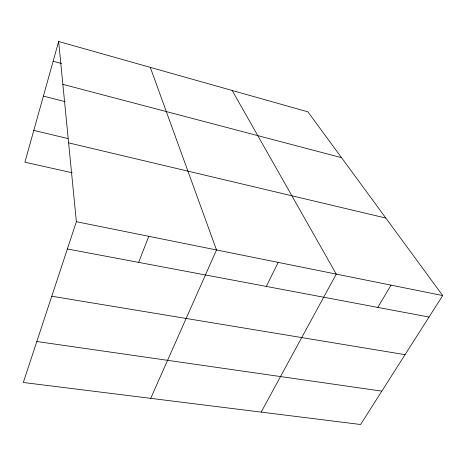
<?xml version="1.0" encoding="UTF-8"?>
<svg xmlns="http://www.w3.org/2000/svg" width="466" height="466" viewBox="0 0 466 466"><rect width="100%" height="100%" fill="white"/><g stroke="black" fill="none" stroke-linecap="round" stroke-linejoin="round"><path stroke-width="0.7" d="M58.652 41.509L76.372 221.717L23.3 382.487L360.585 424.491L442.7 295.555L307.904 111.84L58.652 41.509L24.914 162.197L72.259 172.787M138.658 262.387L148.776 236.309M150.716 398.354L216.515 249.962L150.279 67.36M266.319 286.421L278.208 262.399M261.17 412.113L336.266 274.101L232.167 90.468M377.833 307.409L391.009 285.134M36.826 341.514L381.829 391.131M51.773 296.23L405.053 354.667M67.372 248.972L429.011 317.043M76.372 221.717L442.7 295.555M68.618 142.87L385.831 218.047M33.802 130.404L67.966 138.565M43.39 96.107L65.077 101.646M62.863 84.346L341.537 157.671M53.141 61.215L61.564 63.51"/></g></svg>
